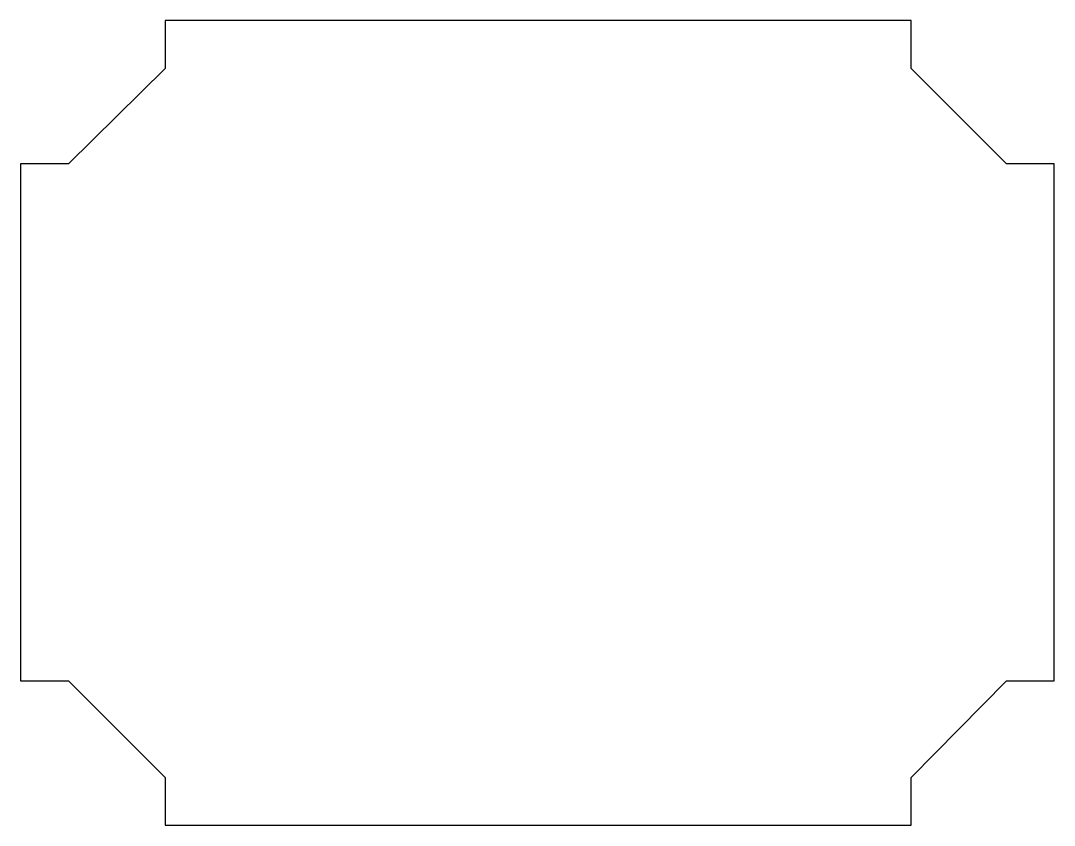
# Model space of a CAD drawing. Header units: metres. Extents: x 577 to 793, y -338 to -169.
import ezdxf

# ---------------------------------------------------------------- set-up
doc = ezdxf.new("R2010")
doc.units = ezdxf.units.M

msp = doc.modelspace()

# ---------------------------------------------------------------- linework, layer by layer
at = {"layer": 'Layer0'}
msp.add_polyline3d([(576.72, -199.19, 0), (576.72, -307.44, 0), (586.72, -307.44, 0), (606.97, -327.69, 0), (606.97, -337.69, 0), (763.22, -337.69, 0), (763.22, -327.69, 0), (783.23, -307.44, 0), (793.22, -307.44, 0), (793.22, -199.19, 0), (783.22, -199.19, 0), (763.22, -179.19, 0), (763.22, -169.19, 0), (606.97, -169.19, 0), (606.97, -179.19, 0), (586.72, -199.19, 0), (576.72, -199.19, 0)], dxfattribs=at)

doc.saveas('drawing.dxf')
